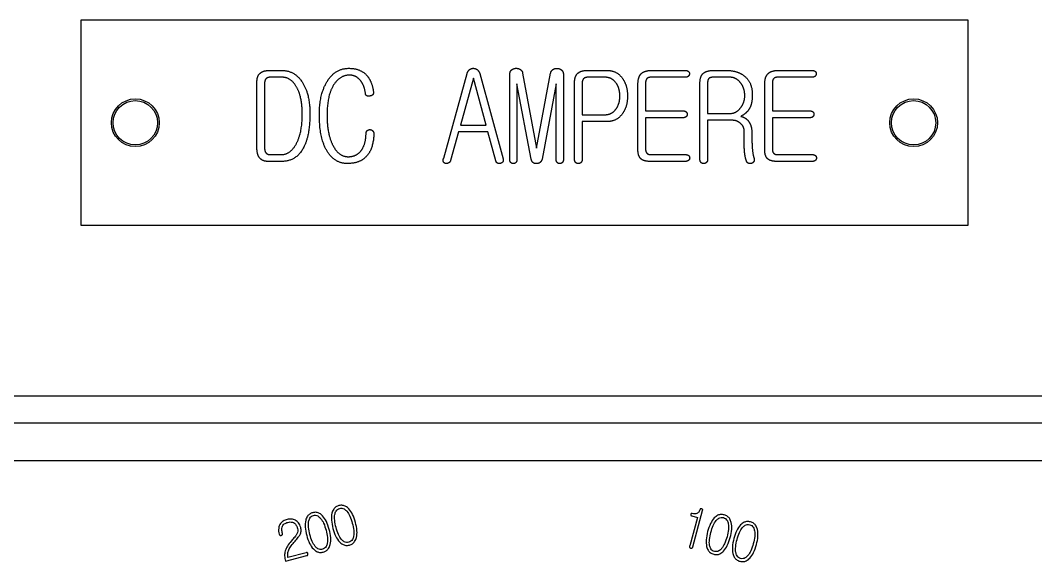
# Model space of a CAD drawing. Extents: x 109308 to 114204, y 60901 to 64142.
# Drawn here: x 112042.2 to 112116.6, y 62903.3 to 62942.9 of the extents above; entities that cross this region are included whole.
import ezdxf

# ---------------------------------------------------------------- set-up
doc = ezdxf.new("R2010")
doc.units = 0
doc.header["$LTSCALE"] = 10
doc.header["$MEASUREMENT"] = 0
doc.layers.get('0').update_dxf_attribs({"linetype": 'CONTINUOUS'})
doc.layers.add('가시적인_것_ISO_', color=3, linetype='CONTINUOUS')

# ---------------------------------------------------------------- blocks, each defined once
blk = doc.blocks.new('44Q1XC')
at = {"layer": '가시적인_것_ISO_'}
for p, q in [((17133.431, 5856.091), (17068.431, 5856.091)), ((17068.431, 5856.091), (17068.431, 5841.091)), ((17133.431, 5841.091), (17133.431, 5856.091)), ((17082.264, 5852.421), (17083.143, 5852.421)), ((17095.013, 5846.002), (17096.726, 5852.195)), ((17097.66, 5852.195), (17099.365, 5845.938)), ((17100.797, 5852.231), (17101.822, 5846.736)), ((17101.822, 5846.736), (17102.847, 5852.231)), ((17105.54, 5852.421), (17106.981, 5852.421)), ((17110.255, 5852.421), (17112.73, 5852.421)), ((17114.807, 5852.421), (17115.731, 5852.421)), ((17119.54, 5852.421), (17122.015, 5852.421)), ((17081.339, 5846.7), (17081.339, 5851.605)), ((17081.901, 5851.524), (17081.901, 5846.691)), ((17083.171, 5851.923), (17082.309, 5851.923)), ((17097.189, 5851.85), (17096.237, 5848.414)), ((17098.132, 5848.414), (17097.189, 5851.85)), ((17099.854, 5845.875), (17099.854, 5852.131)), ((17103.781, 5852.131), (17103.781, 5845.875)), ((17104.597, 5845.911), (17104.597, 5851.533)), ((17105.159, 5851.515), (17105.159, 5849.175)), ((17106.818, 5851.923), (17105.612, 5851.923)), ((17109.801, 5851.542), (17109.801, 5849.456)), ((17112.73, 5851.923), (17110.191, 5851.923)), ((17113.782, 5845.902), (17113.782, 5851.487)), ((17114.344, 5851.542), (17114.344, 5849.266)), ((17115.967, 5851.923), (17114.779, 5851.923)), ((17119.086, 5851.542), (17119.086, 5849.456)), ((17122.015, 5851.923), (17119.476, 5851.923)), ((17100.38, 5851.433), (17100.38, 5845.875)), ((17101.423, 5845.929), (17100.38, 5851.433)), ((17103.255, 5851.433), (17102.221, 5845.929)), ((17103.255, 5845.875), (17103.255, 5851.433)), ((17109.239, 5846.627), (17109.239, 5851.397)), ((17118.524, 5846.627), (17118.524, 5851.397)), ((17109.801, 5849.456), (17112.576, 5849.456)), ((17114.344, 5849.266), (17115.967, 5849.266)), ((17119.086, 5849.456), (17121.861, 5849.456)), ((17105.159, 5849.175), (17106.818, 5849.175)), ((17105.159, 5848.677), (17105.159, 5845.911)), ((17106.981, 5848.677), (17105.159, 5848.677)), ((17109.801, 5848.958), (17109.801, 5846.636)), ((17112.576, 5848.958), (17109.801, 5848.958)), ((17114.344, 5848.767), (17114.344, 5845.902)), ((17116.185, 5848.767), (17114.344, 5848.767)), ((17119.086, 5848.958), (17119.086, 5846.636)), ((17121.861, 5848.958), (17119.086, 5848.958)), ((17096.101, 5847.915), (17095.52, 5845.82)), ((17098.259, 5847.915), (17096.101, 5847.915)), ((17096.237, 5848.414), (17098.132, 5848.414)), ((17098.839, 5845.793), (17098.259, 5847.915)), ((17117.019, 5847.579), (17117.028, 5847.96)), ((17082.309, 5846.256), (17083.107, 5846.256)), ((17110.164, 5846.256), (17112.73, 5846.256)), ((17119.449, 5846.256), (17122.015, 5846.256)), ((17083.161, 5845.757), (17082.155, 5845.757)), ((17112.73, 5845.757), (17110.137, 5845.757)), ((17122.015, 5845.757), (17119.422, 5845.757)), ((17068.431, 5841.091), (17133.431, 5841.091)), ((17046.931, 5828.591), (17154.931, 5828.591)), ((17152.931, 5826.591), (17048.931, 5826.591)), ((17054.181, 5823.841), (17147.681, 5823.841)), ((17113.59, 5819.683), (17113.032, 5817.6)), ((17113.177, 5819.794), (17113.59, 5819.683)), ((17113.263, 5817.534), (17113.976, 5820.195)), ((17083.938, 5818.056), (17083.84, 5817.941)), ((17084.051, 5817.857), (17084.134, 5817.956)), ((17083.425, 5816.47), (17085.002, 5816.893)), ((17084.95, 5817.1), (17083.603, 5816.739))]:
    blk.add_line(p, q, dxfattribs=at)
for centre, radius in [((17072.431, 5848.591), 1.75), ((17072.431, 5848.591), 1.621), ((17129.431, 5848.591), 1.75), ((17129.431, 5848.591), 1.621)]:
    blk.add_circle(centre, radius, dxfattribs=at)
for points in [[(17081.339, 5851.605), (17081.339, 5852.013), (17081.575, 5852.222)], [(17081.575, 5852.222), (17081.81, 5852.421), (17082.264, 5852.421)], [(17083.143, 5852.421), (17084.114, 5852.421), (17084.676, 5851.533)], [(17086.525, 5851.687), (17087.115, 5852.576), (17088.067, 5852.576)], [(17088.067, 5852.576), (17088.919, 5852.576), (17089.391, 5852.05)], [(17096.726, 5852.195), (17096.853, 5852.576), (17097.189, 5852.576)], [(17097.189, 5852.576), (17097.515, 5852.566), (17097.66, 5852.195)], [(17099.854, 5852.131), (17099.854, 5852.331), (17099.981, 5852.449)], [(17099.981, 5852.449), (17100.099, 5852.557), (17100.281, 5852.576)], [(17100.281, 5852.576), (17100.462, 5852.585), (17100.607, 5852.503)], [(17100.607, 5852.503), (17100.761, 5852.412), (17100.797, 5852.231)], [(17102.847, 5852.231), (17102.883, 5852.403), (17103.037, 5852.503)], [(17103.037, 5852.503), (17103.173, 5852.585), (17103.354, 5852.566)], [(17103.354, 5852.566), (17103.527, 5852.557), (17103.645, 5852.449)], [(17103.645, 5852.449), (17103.781, 5852.331), (17103.781, 5852.131)], [(17104.597, 5851.533), (17104.597, 5851.968), (17104.805, 5852.186)], [(17104.805, 5852.186), (17105.041, 5852.421), (17105.54, 5852.421)], [(17106.981, 5852.421), (17107.698, 5852.421), (17108.106, 5851.841)], [(17109.239, 5851.397), (17109.239, 5851.941), (17109.484, 5852.186)], [(17109.484, 5852.186), (17109.72, 5852.421), (17110.255, 5852.421)], [(17112.73, 5852.421), (17112.857, 5852.421), (17112.939, 5852.349)], [(17112.939, 5852.349), (17113.011, 5852.276), (17113.011, 5852.177)], [(17113.782, 5851.487), (17113.782, 5851.977), (17114.009, 5852.195)], [(17114.009, 5852.195), (17114.244, 5852.421), (17114.807, 5852.421)], [(17115.731, 5852.421), (17116.475, 5852.421), (17116.974, 5852.059)], [(17118.524, 5851.397), (17118.524, 5851.941), (17118.769, 5852.186)], [(17118.769, 5852.186), (17119.005, 5852.421), (17119.54, 5852.421)], [(17122.015, 5852.421), (17122.142, 5852.421), (17122.224, 5852.349)], [(17122.224, 5852.349), (17122.296, 5852.276), (17122.296, 5852.177)], [(17082.01, 5851.814), (17081.901, 5851.705), (17081.901, 5851.524)], [(17082.309, 5851.923), (17082.119, 5851.923), (17082.01, 5851.814)], [(17084.222, 5851.234), (17083.823, 5851.923), (17083.171, 5851.923)], [(17084.676, 5851.533), (17085.22, 5850.671), (17085.22, 5849.239)], [(17085.909, 5849.157), (17085.909, 5850.753), (17086.525, 5851.687)], [(17088.13, 5852.077), (17087.432, 5852.077), (17086.979, 5851.397)], [(17088.865, 5851.741), (17088.547, 5852.077), (17088.13, 5852.077)], [(17089.282, 5850.744), (17089.209, 5851.37), (17088.865, 5851.741)], [(17089.391, 5852.05), (17089.781, 5851.605), (17089.871, 5850.816)], [(17105.25, 5851.805), (17105.159, 5851.705), (17105.159, 5851.515)], [(17105.612, 5851.923), (17105.358, 5851.923), (17105.25, 5851.805)], [(17107.643, 5851.497), (17107.335, 5851.923), (17106.818, 5851.923)], [(17107.915, 5850.544), (17107.915, 5851.116), (17107.643, 5851.497)], [(17108.106, 5851.841), (17108.478, 5851.315), (17108.478, 5850.535)], [(17109.892, 5851.814), (17109.801, 5851.714), (17109.801, 5851.542)], [(17110.191, 5851.923), (17110.001, 5851.923), (17109.892, 5851.814)], [(17112.939, 5852.004), (17112.866, 5851.923), (17112.73, 5851.923)], [(17113.011, 5852.177), (17113.011, 5852.077), (17112.939, 5852.004)], [(17114.435, 5851.832), (17114.344, 5851.75), (17114.344, 5851.542)], [(17114.779, 5851.923), (17114.535, 5851.923), (17114.435, 5851.832)], [(17116.756, 5851.506), (17116.439, 5851.923), (17115.967, 5851.923)], [(17117.064, 5850.59), (17117.064, 5851.116), (17116.756, 5851.506)], [(17116.974, 5852.059), (17117.617, 5851.587), (17117.617, 5850.635)], [(17119.177, 5851.814), (17119.086, 5851.714), (17119.086, 5851.542)], [(17119.476, 5851.923), (17119.286, 5851.923), (17119.177, 5851.814)], [(17122.224, 5852.004), (17122.151, 5851.923), (17122.015, 5851.923)], [(17122.296, 5852.177), (17122.296, 5852.077), (17122.224, 5852.004)], [(17084.658, 5849.239), (17084.658, 5850.508), (17084.222, 5851.234)], [(17086.979, 5851.397), (17086.471, 5850.608), (17086.471, 5849.166)], [(17089.599, 5850.544), (17089.3, 5850.499), (17089.282, 5850.744)], [(17089.871, 5850.816), (17089.889, 5850.59), (17089.599, 5850.544)], [(17107.643, 5849.601), (17107.915, 5849.991), (17107.915, 5850.544)], [(17108.478, 5850.535), (17108.478, 5849.774), (17108.106, 5849.257)], [(17116.756, 5849.683), (17117.064, 5850.073), (17117.064, 5850.59)], [(17117.617, 5850.635), (17117.617, 5849.982), (17117.391, 5849.601)], [(17084.177, 5846.972), (17084.658, 5847.779), (17084.658, 5849.239)], [(17085.22, 5849.239), (17085.22, 5847.761), (17084.803, 5846.872)], [(17106.818, 5849.175), (17107.335, 5849.175), (17107.643, 5849.601)], [(17108.106, 5849.257), (17107.698, 5848.677), (17106.981, 5848.677)], [(17112.576, 5849.456), (17112.694, 5849.456), (17112.775, 5849.384)], [(17112.775, 5849.384), (17112.839, 5849.311), (17112.848, 5849.212)], [(17112.848, 5849.212), (17112.848, 5849.112), (17112.775, 5849.039)], [(17115.967, 5849.266), (17116.439, 5849.266), (17116.756, 5849.683)], [(17117.391, 5849.601), (17117.2, 5849.275), (17116.765, 5849.057)], [(17121.861, 5849.456), (17121.979, 5849.456), (17122.06, 5849.384)], [(17122.06, 5849.384), (17122.124, 5849.311), (17122.133, 5849.212)], [(17122.133, 5849.212), (17122.133, 5849.112), (17122.06, 5849.039)], [(17086.535, 5846.419), (17085.909, 5847.353), (17085.909, 5849.157)], [(17086.471, 5849.166), (17086.471, 5847.815), (17086.879, 5846.972)], [(17112.775, 5849.039), (17112.703, 5848.958), (17112.576, 5848.958)], [(17116.729, 5848.559), (17116.466, 5848.767), (17116.185, 5848.767)], [(17117.028, 5847.96), (17117.028, 5848.323), (17116.729, 5848.559)], [(17116.765, 5849.057), (17117.101, 5848.994), (17117.318, 5848.731)], [(17117.318, 5848.731), (17117.59, 5848.396), (17117.59, 5847.788)], [(17122.06, 5849.039), (17121.988, 5848.958), (17121.861, 5848.958)], [(17088.956, 5846.537), (17089.309, 5846.981), (17089.327, 5847.788)], [(17089.908, 5847.734), (17089.835, 5846.573), (17089.291, 5846.056)], [(17089.327, 5847.788), (17089.327, 5847.933), (17089.418, 5848.015)], [(17089.418, 5848.015), (17089.509, 5848.087), (17089.627, 5848.087)], [(17089.627, 5848.087), (17089.744, 5848.078), (17089.817, 5847.997)], [(17089.817, 5847.997), (17089.908, 5847.897), (17089.908, 5847.734)], [(17117.59, 5847.788), (17117.581, 5847.153), (17117.608, 5846.836)], [(17117.037, 5846.582), (17117.019, 5846.908), (17117.019, 5847.579)], [(17081.547, 5846.002), (17081.339, 5846.247), (17081.339, 5846.7)], [(17081.901, 5846.691), (17081.901, 5846.482), (17082.01, 5846.373)], [(17082.01, 5846.373), (17082.11, 5846.256), (17082.309, 5846.256)], [(17083.107, 5846.256), (17083.751, 5846.256), (17084.177, 5846.972)], [(17084.803, 5846.872), (17084.277, 5845.757), (17083.161, 5845.757)], [(17087.958, 5845.603), (17087.079, 5845.603), (17086.535, 5846.419)], [(17086.879, 5846.972), (17087.305, 5846.101), (17088.031, 5846.101)], [(17088.031, 5846.101), (17088.62, 5846.101), (17088.956, 5846.537)], [(17109.439, 5845.965), (17109.239, 5846.156), (17109.239, 5846.627)], [(17109.801, 5846.636), (17109.801, 5846.446), (17109.901, 5846.355)], [(17109.901, 5846.355), (17109.992, 5846.256), (17110.164, 5846.256)], [(17112.73, 5846.256), (17112.866, 5846.256), (17112.957, 5846.183)], [(17117.191, 5845.775), (17117.073, 5846.065), (17117.037, 5846.582)], [(17117.608, 5846.836), (17117.636, 5846.292), (17117.735, 5846.02)], [(17118.724, 5845.965), (17118.524, 5846.156), (17118.524, 5846.627)], [(17119.086, 5846.636), (17119.086, 5846.446), (17119.186, 5846.355)], [(17119.186, 5846.355), (17119.277, 5846.256), (17119.449, 5846.256)], [(17122.015, 5846.256), (17122.151, 5846.256), (17122.242, 5846.183)], [(17082.155, 5845.757), (17081.756, 5845.757), (17081.547, 5846.002)], [(17089.291, 5846.056), (17088.82, 5845.603), (17087.958, 5845.603)], [(17094.994, 5845.73), (17094.94, 5845.839), (17095.013, 5846.002)], [(17095.158, 5845.603), (17095.04, 5845.63), (17094.994, 5845.73)], [(17095.366, 5845.639), (17095.257, 5845.576), (17095.158, 5845.603)], [(17095.52, 5845.82), (17095.475, 5845.702), (17095.366, 5845.639)], [(17098.966, 5845.621), (17098.857, 5845.675), (17098.839, 5845.793)], [(17099.165, 5845.603), (17099.057, 5845.576), (17098.966, 5845.621)], [(17099.338, 5845.721), (17099.274, 5845.63), (17099.165, 5845.603)], [(17099.365, 5845.938), (17099.401, 5845.811), (17099.338, 5845.721)], [(17099.936, 5845.666), (17099.854, 5845.748), (17099.854, 5845.875)], [(17100.117, 5845.594), (17100.009, 5845.594), (17099.936, 5845.666)], [(17100.29, 5845.666), (17100.217, 5845.594), (17100.117, 5845.594)], [(17100.38, 5845.875), (17100.38, 5845.748), (17100.29, 5845.666)], [(17101.813, 5845.594), (17101.487, 5845.585), (17101.423, 5845.929)], [(17102.221, 5845.929), (17102.13, 5845.594), (17101.813, 5845.594)], [(17103.336, 5845.666), (17103.255, 5845.748), (17103.255, 5845.875)], [(17103.518, 5845.594), (17103.409, 5845.594), (17103.336, 5845.666)], [(17103.69, 5845.666), (17103.617, 5845.594), (17103.518, 5845.594)], [(17103.781, 5845.875), (17103.781, 5845.748), (17103.69, 5845.666)], [(17104.678, 5845.675), (17104.597, 5845.766), (17104.597, 5845.911)], [(17104.878, 5845.594), (17104.76, 5845.594), (17104.678, 5845.675)], [(17105.068, 5845.675), (17104.987, 5845.594), (17104.878, 5845.594)], [(17105.159, 5845.911), (17105.159, 5845.766), (17105.068, 5845.675)], [(17110.137, 5845.757), (17109.638, 5845.757), (17109.439, 5845.965)], [(17112.957, 5845.839), (17112.866, 5845.757), (17112.73, 5845.757)], [(17112.957, 5846.183), (17113.029, 5846.111), (17113.029, 5846.011)], [(17113.029, 5846.011), (17113.029, 5845.911), (17112.957, 5845.839)], [(17113.864, 5845.675), (17113.782, 5845.757), (17113.782, 5845.902)], [(17114.063, 5845.594), (17113.945, 5845.594), (17113.864, 5845.675)], [(17114.253, 5845.675), (17114.172, 5845.594), (17114.063, 5845.594)], [(17114.344, 5845.902), (17114.344, 5845.757), (17114.253, 5845.675)], [(17117.345, 5845.612), (17117.237, 5845.657), (17117.191, 5845.775)], [(17117.572, 5845.612), (17117.454, 5845.576), (17117.345, 5845.612)], [(17117.735, 5845.757), (17117.681, 5845.657), (17117.572, 5845.612)], [(17117.735, 5846.02), (17117.79, 5845.875), (17117.735, 5845.757)], [(17119.422, 5845.757), (17118.923, 5845.757), (17118.724, 5845.965)], [(17122.242, 5845.839), (17122.151, 5845.757), (17122.015, 5845.757)], [(17122.242, 5846.183), (17122.314, 5846.111), (17122.314, 5846.011)], [(17122.314, 5846.011), (17122.314, 5845.911), (17122.242, 5845.839)]]:
    blk.add_open_spline(points, degree=2, dxfattribs=at)
for points, knots in [([(17087.342, 5820.545), (17087.264, 5820.524), (17087.19, 5820.493), (17087.059, 5820.404), (17087.004, 5820.35), (17086.895, 5820.196), (17086.854, 5820.092), (17086.828, 5819.985)], [-0.08068744, -0.08068744, -0.08068744, -0.08068744, -0.0564576, -0.0564576, -0.03310081, -0.03310081, 0, 0, 0, 0]), ([(17087.042, 5819.894), (17087.058, 5819.978), (17087.085, 5820.064), (17087.159, 5820.186), (17087.195, 5820.228), (17087.287, 5820.299), (17087.34, 5820.323), (17087.398, 5820.339)], [-0.06062977, -0.06062977, -0.06062977, -0.06062977, -0.03469408, -0.03469408, -0.01781987, -0.01781987, 0, 0, 0, 0]), ([(17088.063, 5820.316), (17088, 5820.383), (17087.929, 5820.443), (17087.775, 5820.528), (17087.698, 5820.555), (17087.523, 5820.578), (17087.432, 5820.569), (17087.342, 5820.545)], [-0.08043735, -0.08043735, -0.08043735, -0.08043735, -0.05283354, -0.05283354, -0.02780895, -0.02780895, 0, 0, 0, 0]), ([(17087.398, 5820.339), (17087.451, 5820.353), (17087.505, 5820.358), (17087.615, 5820.346), (17087.667, 5820.329), (17087.796, 5820.261), (17087.865, 5820.198), (17087.924, 5820.13)], [-0.06015213, -0.06015213, -0.06015213, -0.06015213, -0.04359102, -0.04359102, -0.02696915, -0.02696915, 0, 0, 0, 0]), ([(17088.555, 5819.321), (17088.502, 5819.519), (17088.433, 5819.722), (17088.269, 5820.054), (17088.178, 5820.197), (17088.063, 5820.316)], [-0.1110915, -0.1110915, -0.1110915, -0.1110915, -0.0494916, -0.0494916, 0, 0, 0, 0]), ([(17113.777, 5820.248), (17113.764, 5820.206), (17113.747, 5820.164), (17113.706, 5820.093), (17113.683, 5820.061), (17113.626, 5820.005), (17113.592, 5819.982), (17113.553, 5819.966)], [-0.03733062, -0.03733062, -0.03733062, -0.03733062, -0.02405332, -0.02405332, -0.01252804, -0.01252804, 0, 0, 0, 0]), ([(17113.904, 5820.315), (17113.887, 5820.319), (17113.869, 5820.321), (17113.841, 5820.317), (17113.831, 5820.314), (17113.813, 5820.304), (17113.805, 5820.297), (17113.788, 5820.277), (17113.782, 5820.262), (17113.777, 5820.248)], [-0.01611105, -0.01611105, -0.01611105, -0.01611105, -0.01088889, -0.01088889, -0.0077386, -0.0077386, -0.0045114, -0.0045114, 0, 0, 0, 0]), ([(17113.976, 5820.195), (17113.979, 5820.205), (17113.981, 5820.215), (17113.982, 5820.235), (17113.982, 5820.244), (17113.978, 5820.261), (17113.974, 5820.27), (17113.963, 5820.285), (17113.956, 5820.292), (17113.935, 5820.306), (17113.919, 5820.311), (17113.904, 5820.315)], [-0.01620286, -0.01620286, -0.01620286, -0.01620286, -0.01306942, -0.01306942, -0.01038676, -0.01038676, -0.00768509, -0.00768509, -0.00466599, -0.00466599, 0, 0, 0, 0]), ([(17083.547, 5819.528), (17083.45, 5819.502), (17083.355, 5819.465), (17083.192, 5819.363), (17083.124, 5819.304), (17083.068, 5819.231)], [-0.05776275, -0.05776275, -0.05776275, -0.05776275, -0.02753326, -0.02753326, 0, 0, 0, 0]), ([(17084.161, 5819.476), (17084.117, 5819.5), (17084.07, 5819.519), (17083.973, 5819.548), (17083.924, 5819.557), (17083.764, 5819.571), (17083.654, 5819.557), (17083.547, 5819.528)], [-0.0633519, -0.0633519, -0.0633519, -0.0633519, -0.04822752, -0.04822752, -0.03303465, -0.03303465, 0, 0, 0, 0]), ([(17084.543, 5818.934), (17084.525, 5819.001), (17084.502, 5819.067), (17084.445, 5819.187), (17084.413, 5819.241), (17084.315, 5819.367), (17084.244, 5819.428), (17084.161, 5819.476)], [-0.06850983, -0.06850983, -0.06850983, -0.06850983, -0.0476735, -0.0476735, -0.02872584, -0.02872584, 0, 0, 0, 0]), ([(17084.907, 5819.47), (17084.868, 5819.31), (17084.862, 5819.14), (17084.887, 5818.772), (17084.929, 5818.562), (17084.982, 5818.364)], [-0.1107241, -0.1107241, -0.1107241, -0.1107241, -0.0614603, -0.0614603, 0, 0, 0, 0]), ([(17085.42, 5820.03), (17085.342, 5820.009), (17085.268, 5819.978), (17085.137, 5819.889), (17085.082, 5819.835), (17084.973, 5819.681), (17084.932, 5819.578), (17084.907, 5819.47)], [-0.08068744, -0.08068744, -0.08068744, -0.08068744, -0.0564576, -0.0564576, -0.03310081, -0.03310081, 0, 0, 0, 0]), ([(17085.12, 5819.379), (17085.136, 5819.463), (17085.163, 5819.549), (17085.237, 5819.671), (17085.274, 5819.713), (17085.365, 5819.784), (17085.418, 5819.808), (17085.476, 5819.824)], [-0.06062977, -0.06062977, -0.06062977, -0.06062977, -0.03469408, -0.03469408, -0.01781987, -0.01781987, 0, 0, 0, 0]), ([(17086.142, 5819.801), (17086.078, 5819.868), (17086.007, 5819.928), (17085.854, 5820.013), (17085.776, 5820.04), (17085.601, 5820.063), (17085.51, 5820.054), (17085.42, 5820.03)], [-0.08043735, -0.08043735, -0.08043735, -0.08043735, -0.05283354, -0.05283354, -0.02780895, -0.02780895, 0, 0, 0, 0]), ([(17085.476, 5819.824), (17085.529, 5819.838), (17085.583, 5819.843), (17085.693, 5819.831), (17085.746, 5819.814), (17085.874, 5819.746), (17085.944, 5819.683), (17086.002, 5819.615)], [-0.06015213, -0.06015213, -0.06015213, -0.06015213, -0.04359102, -0.04359102, -0.02696915, -0.02696915, 0, 0, 0, 0]), ([(17086.002, 5819.615), (17086.092, 5819.51), (17086.165, 5819.382), (17086.296, 5819.094), (17086.355, 5818.916), (17086.401, 5818.744)], [-0.09489707, -0.09489707, -0.09489707, -0.09489707, -0.0534092, -0.0534092, 0, 0, 0, 0]), ([(17086.633, 5818.806), (17086.58, 5819.004), (17086.511, 5819.207), (17086.347, 5819.539), (17086.256, 5819.682), (17086.142, 5819.801)], [-0.1110915, -0.1110915, -0.1110915, -0.1110915, -0.0494916, -0.0494916, 0, 0, 0, 0]), ([(17086.828, 5819.985), (17086.79, 5819.825), (17086.784, 5819.655), (17086.809, 5819.287), (17086.851, 5819.077), (17086.904, 5818.879)], [-0.1107241, -0.1107241, -0.1107241, -0.1107241, -0.0614603, -0.0614603, 0, 0, 0, 0]), ([(17087.136, 5818.941), (17087.09, 5819.113), (17087.051, 5819.297), (17087.02, 5819.611), (17087.018, 5819.757), (17087.042, 5819.894)], [-0.0950204, -0.0950204, -0.0950204, -0.0950204, -0.04148092, -0.04148092, 0, 0, 0, 0]), ([(17087.924, 5820.13), (17088.014, 5820.024), (17088.086, 5819.897), (17088.218, 5819.609), (17088.276, 5819.431), (17088.322, 5819.259)], [-0.09489707, -0.09489707, -0.09489707, -0.09489707, -0.0534092, -0.0534092, 0, 0, 0, 0]), ([(17113.106, 5819.905), (17113.104, 5819.897), (17113.103, 5819.889), (17113.103, 5819.874), (17113.103, 5819.866), (17113.106, 5819.85), (17113.109, 5819.842), (17113.119, 5819.825), (17113.126, 5819.818), (17113.147, 5819.803), (17113.162, 5819.797), (17113.177, 5819.794)], [-0.01499342, -0.01499342, -0.01499342, -0.01499342, -0.01255255, -0.01255255, -0.01039179, -0.01039179, -0.00763305, -0.00763305, -0.00460152, -0.00460152, 0, 0, 0, 0]), ([(17113.212, 5819.969), (17113.203, 5819.972), (17113.194, 5819.973), (17113.176, 5819.974), (17113.168, 5819.974), (17113.153, 5819.97), (17113.146, 5819.967), (17113.132, 5819.958), (17113.126, 5819.951), (17113.114, 5819.932), (17113.109, 5819.918), (17113.106, 5819.905)], [-0.01431309, -0.01431309, -0.01431309, -0.01431309, -0.0115264, -0.0115264, -0.0091446, -0.0091446, -0.00677247, -0.00677247, -0.00411568, -0.00411568, 0, 0, 0, 0]), ([(17113.553, 5819.966), (17113.505, 5819.947), (17113.454, 5819.94), (17113.339, 5819.941), (17113.273, 5819.953), (17113.212, 5819.969)], [-0.03444387, -0.03444387, -0.03444387, -0.03444387, -0.01903744, -0.01903744, 0, 0, 0, 0]), ([(17114.834, 5819.643), (17114.721, 5819.524), (17114.631, 5819.38), (17114.468, 5819.048), (17114.399, 5818.845), (17114.346, 5818.647)], [-0.1107241, -0.1107241, -0.1107241, -0.1107241, -0.0614603, -0.0614603, 0, 0, 0, 0]), ([(17115.559, 5819.871), (17115.481, 5819.892), (17115.401, 5819.902), (17115.243, 5819.891), (17115.169, 5819.871), (17114.998, 5819.793), (17114.91, 5819.723), (17114.834, 5819.643)], [-0.08068744, -0.08068744, -0.08068744, -0.08068744, -0.0564576, -0.0564576, -0.03310081, -0.03310081, 0, 0, 0, 0]), ([(17114.974, 5819.457), (17115.03, 5819.522), (17115.096, 5819.583), (17115.221, 5819.651), (17115.274, 5819.67), (17115.388, 5819.685), (17115.447, 5819.68), (17115.504, 5819.665)], [-0.06062977, -0.06062977, -0.06062977, -0.06062977, -0.03469408, -0.03469408, -0.01781987, -0.01781987, 0, 0, 0, 0]), ([(17115.504, 5819.665), (17115.557, 5819.651), (17115.607, 5819.628), (17115.696, 5819.562), (17115.733, 5819.521), (17115.81, 5819.398), (17115.839, 5819.309), (17115.856, 5819.221)], [-0.06015213, -0.06015213, -0.06015213, -0.06015213, -0.04359102, -0.04359102, -0.02696915, -0.02696915, 0, 0, 0, 0]), ([(17116.069, 5819.312), (17116.048, 5819.402), (17116.016, 5819.489), (17115.926, 5819.64), (17115.872, 5819.702), (17115.732, 5819.809), (17115.649, 5819.847), (17115.559, 5819.871)], [-0.08043735, -0.08043735, -0.08043735, -0.08043735, -0.05283354, -0.05283354, -0.02780895, -0.02780895, 0, 0, 0, 0]), ([(17083.068, 5819.231), (17083.03, 5819.182), (17083, 5819.129), (17082.953, 5819.014), (17082.938, 5818.954), (17082.911, 5818.748), (17082.931, 5818.6), (17082.969, 5818.46)], [-0.08056846, -0.08056846, -0.08056846, -0.08056846, -0.06213296, -0.06213296, -0.04328926, -0.04328926, 0, 0, 0, 0]), ([(17083.204, 5818.511), (17083.181, 5818.598), (17083.163, 5818.692), (17083.157, 5818.847), (17083.162, 5818.913), (17083.18, 5818.976)], [-0.04656548, -0.04656548, -0.04656548, -0.04656548, -0.01940636, -0.01940636, 0, 0, 0, 0]), ([(17083.18, 5818.976), (17083.194, 5819.02), (17083.214, 5819.062), (17083.268, 5819.139), (17083.302, 5819.173), (17083.415, 5819.259), (17083.507, 5819.296), (17083.599, 5819.321)], [-0.05677666, -0.05677666, -0.05677666, -0.05677666, -0.04275319, -0.04275319, -0.02847665, -0.02847665, 0, 0, 0, 0]), ([(17083.599, 5819.321), (17083.657, 5819.337), (17083.717, 5819.347), (17083.829, 5819.351), (17083.882, 5819.346), (17083.989, 5819.317), (17084.041, 5819.291), (17084.087, 5819.255)], [-0.05143391, -0.05143391, -0.05143391, -0.05143391, -0.03343493, -0.03343493, -0.01764685, -0.01764685, 0, 0, 0, 0]), ([(17084.087, 5819.255), (17084.141, 5819.213), (17084.184, 5819.161), (17084.26, 5819.032), (17084.289, 5818.954), (17084.31, 5818.876)], [-0.04462012, -0.04462012, -0.04462012, -0.04462012, -0.02422086, -0.02422086, 0, 0, 0, 0]), ([(17084.31, 5818.876), (17084.328, 5818.808), (17084.335, 5818.738), (17084.319, 5818.599), (17084.298, 5818.534), (17084.264, 5818.473)], [-0.04196155, -0.04196155, -0.04196155, -0.04196155, -0.02081915, -0.02081915, 0, 0, 0, 0]), ([(17084.494, 5818.426), (17084.534, 5818.504), (17084.559, 5818.586), (17084.576, 5818.761), (17084.566, 5818.848), (17084.543, 5818.934)], [-0.05275939, -0.05275939, -0.05275939, -0.05275939, -0.02667522, -0.02667522, 0, 0, 0, 0]), ([(17085.215, 5818.426), (17085.168, 5818.598), (17085.13, 5818.782), (17085.098, 5819.096), (17085.096, 5819.242), (17085.12, 5819.379)], [-0.0950204, -0.0950204, -0.0950204, -0.0950204, -0.04148092, -0.04148092, 0, 0, 0, 0]), ([(17086.401, 5818.744), (17086.446, 5818.573), (17086.485, 5818.39), (17086.514, 5818.076), (17086.515, 5817.931), (17086.49, 5817.794)], [-0.09482066, -0.09482066, -0.09482066, -0.09482066, -0.04153437, -0.04153437, 0, 0, 0, 0]), ([(17086.704, 5817.703), (17086.744, 5817.863), (17086.751, 5818.032), (17086.727, 5818.4), (17086.686, 5818.609), (17086.633, 5818.806)], [-0.1105512, -0.1105512, -0.1105512, -0.1105512, -0.0612203, -0.0612203, 0, 0, 0, 0]), ([(17086.904, 5818.879), (17086.956, 5818.682), (17087.025, 5818.48), (17087.187, 5818.149), (17087.277, 5818.006), (17087.391, 5817.887)], [-0.1105947, -0.1105947, -0.1105947, -0.1105947, -0.0492863, -0.0492863, 0, 0, 0, 0]), ([(17087.53, 5818.073), (17087.441, 5818.179), (17087.37, 5818.306), (17087.24, 5818.593), (17087.182, 5818.77), (17087.136, 5818.941)], [-0.09442381, -0.09442381, -0.09442381, -0.09442381, -0.0531236, -0.0531236, 0, 0, 0, 0]), ([(17088.322, 5819.259), (17088.368, 5819.088), (17088.407, 5818.905), (17088.436, 5818.591), (17088.437, 5818.446), (17088.412, 5818.309)], [-0.09482066, -0.09482066, -0.09482066, -0.09482066, -0.04153437, -0.04153437, 0, 0, 0, 0]), ([(17088.626, 5818.218), (17088.665, 5818.378), (17088.673, 5818.547), (17088.649, 5818.915), (17088.608, 5819.124), (17088.555, 5819.321)], [-0.1105512, -0.1105512, -0.1105512, -0.1105512, -0.0612203, -0.0612203, 0, 0, 0, 0]), ([(17114.579, 5818.585), (17114.625, 5818.757), (17114.683, 5818.935), (17114.813, 5819.223), (17114.885, 5819.351), (17114.974, 5819.457)], [-0.0950204, -0.0950204, -0.0950204, -0.0950204, -0.04148092, -0.04148092, 0, 0, 0, 0]), ([(17115.856, 5819.221), (17115.881, 5819.084), (17115.88, 5818.938), (17115.85, 5818.623), (17115.811, 5818.439), (17115.765, 5818.267)], [-0.09489707, -0.09489707, -0.09489707, -0.09489707, -0.0534092, -0.0534092, 0, 0, 0, 0]), ([(17115.998, 5818.205), (17116.051, 5818.403), (17116.092, 5818.613), (17116.116, 5818.982), (17116.109, 5819.152), (17116.069, 5819.312)], [-0.1110915, -0.1110915, -0.1110915, -0.1110915, -0.0494916, -0.0494916, 0, 0, 0, 0]), ([(17116.756, 5819.128), (17116.643, 5819.009), (17116.552, 5818.865), (17116.39, 5818.533), (17116.321, 5818.33), (17116.268, 5818.132)], [-0.1107241, -0.1107241, -0.1107241, -0.1107241, -0.0614603, -0.0614603, 0, 0, 0, 0]), ([(17116.501, 5818.07), (17116.547, 5818.242), (17116.605, 5818.42), (17116.735, 5818.709), (17116.807, 5818.836), (17116.895, 5818.942)], [-0.0950204, -0.0950204, -0.0950204, -0.0950204, -0.04148092, -0.04148092, 0, 0, 0, 0]), ([(17117.481, 5819.356), (17117.403, 5819.377), (17117.323, 5819.387), (17117.165, 5819.376), (17117.091, 5819.356), (17116.92, 5819.278), (17116.832, 5819.208), (17116.756, 5819.128)], [-0.08068744, -0.08068744, -0.08068744, -0.08068744, -0.0564576, -0.0564576, -0.03310081, -0.03310081, 0, 0, 0, 0]), ([(17116.895, 5818.942), (17116.952, 5819.007), (17117.018, 5819.068), (17117.143, 5819.136), (17117.195, 5819.155), (17117.31, 5819.17), (17117.368, 5819.165), (17117.426, 5819.15)], [-0.06062977, -0.06062977, -0.06062977, -0.06062977, -0.03469408, -0.03469408, -0.01781987, -0.01781987, 0, 0, 0, 0]), ([(17117.426, 5819.15), (17117.479, 5819.136), (17117.529, 5819.113), (17117.618, 5819.047), (17117.654, 5819.006), (17117.732, 5818.883), (17117.761, 5818.794), (17117.777, 5818.706)], [-0.06015213, -0.06015213, -0.06015213, -0.06015213, -0.04359102, -0.04359102, -0.02696915, -0.02696915, 0, 0, 0, 0]), ([(17117.991, 5818.797), (17117.97, 5818.887), (17117.938, 5818.974), (17117.848, 5819.125), (17117.794, 5819.187), (17117.654, 5819.294), (17117.571, 5819.332), (17117.481, 5819.356)], [-0.08043735, -0.08043735, -0.08043735, -0.08043735, -0.05283354, -0.05283354, -0.02780895, -0.02780895, 0, 0, 0, 0]), ([(17117.92, 5817.69), (17117.973, 5817.888), (17118.014, 5818.098), (17118.038, 5818.467), (17118.031, 5818.637), (17117.991, 5818.797)], [-0.1110915, -0.1110915, -0.1110915, -0.1110915, -0.0494916, -0.0494916, 0, 0, 0, 0]), ([(17082.969, 5818.46), (17082.974, 5818.439), (17082.982, 5818.419), (17083.004, 5818.388), (17083.016, 5818.377), (17083.03, 5818.368)], [-0.01137214, -0.01137214, -0.01137214, -0.01137214, -0.00492721, -0.00492721, 0, 0, 0, 0]), ([(17083.03, 5818.368), (17083.036, 5818.364), (17083.043, 5818.362), (17083.058, 5818.358), (17083.065, 5818.357), (17083.089, 5818.356), (17083.104, 5818.358), (17083.119, 5818.364)], [-0.009284191, -0.009284191, -0.009284191, -0.009284191, -0.006995377, -0.006995377, -0.00475364, -0.00475364, 0, 0, 0, 0]), ([(17083.119, 5818.364), (17083.134, 5818.368), (17083.147, 5818.374), (17083.172, 5818.391), (17083.182, 5818.402), (17083.19, 5818.415)], [-0.009024594, -0.009024594, -0.009024594, -0.009024594, -0.004516006, -0.004516006, 0, 0, 0, 0]), ([(17083.19, 5818.415), (17083.199, 5818.43), (17083.205, 5818.447), (17083.21, 5818.48), (17083.208, 5818.496), (17083.204, 5818.511)], [-0.01011994, -0.01011994, -0.01011994, -0.01011994, -0.0047856, -0.0047856, 0, 0, 0, 0]), ([(17084.264, 5818.473), (17084.239, 5818.423), (17084.194, 5818.36), (17084.087, 5818.224), (17084.008, 5818.133), (17083.938, 5818.056)], [-0.0517155, -0.0517155, -0.0517155, -0.0517155, -0.0312284, -0.0312284, 0, 0, 0, 0]), ([(17084.134, 5817.956), (17084.21, 5818.042), (17084.295, 5818.142), (17084.414, 5818.297), (17084.464, 5818.367), (17084.494, 5818.426)], [-0.04897858, -0.04897858, -0.04897858, -0.04897858, -0.019873, -0.019873, 0, 0, 0, 0]), ([(17084.982, 5818.364), (17085.035, 5818.167), (17085.103, 5817.965), (17085.265, 5817.635), (17085.356, 5817.491), (17085.469, 5817.372)], [-0.1105947, -0.1105947, -0.1105947, -0.1105947, -0.0492863, -0.0492863, 0, 0, 0, 0]), ([(17085.608, 5817.558), (17085.519, 5817.664), (17085.448, 5817.791), (17085.318, 5818.078), (17085.26, 5818.255), (17085.215, 5818.426)], [-0.09442381, -0.09442381, -0.09442381, -0.09442381, -0.0531236, -0.0531236, 0, 0, 0, 0]), ([(17088.06, 5817.865), (17088.005, 5817.85), (17087.948, 5817.845), (17087.834, 5817.858), (17087.781, 5817.876), (17087.653, 5817.945), (17087.587, 5818.006), (17087.53, 5818.073)], [-0.0606517, -0.0606517, -0.0606517, -0.0606517, -0.04343053, -0.04343053, -0.02630267, -0.02630267, 0, 0, 0, 0]), ([(17088.412, 5818.309), (17088.397, 5818.224), (17088.37, 5818.138), (17088.296, 5818.017), (17088.261, 5817.975), (17088.17, 5817.905), (17088.117, 5817.88), (17088.06, 5817.865)], [-0.06036726, -0.06036726, -0.06036726, -0.06036726, -0.03433895, -0.03433895, -0.01769854, -0.01769854, 0, 0, 0, 0]), ([(17088.116, 5817.659), (17088.193, 5817.679), (17088.266, 5817.711), (17088.396, 5817.799), (17088.45, 5817.853), (17088.559, 5818.006), (17088.6, 5818.11), (17088.626, 5818.218)], [-0.08032187, -0.08032187, -0.08032187, -0.08032187, -0.05634387, -0.05634387, -0.03316511, -0.03316511, 0, 0, 0, 0]), ([(17114.346, 5818.647), (17114.293, 5818.45), (17114.252, 5818.241), (17114.227, 5817.874), (17114.234, 5817.705), (17114.272, 5817.545)], [-0.1105947, -0.1105947, -0.1105947, -0.1105947, -0.0492863, -0.0492863, 0, 0, 0, 0]), ([(17114.486, 5817.636), (17114.462, 5817.772), (17114.464, 5817.918), (17114.495, 5818.232), (17114.533, 5818.414), (17114.579, 5818.585)], [-0.09442381, -0.09442381, -0.09442381, -0.09442381, -0.0531236, -0.0531236, 0, 0, 0, 0]), ([(17115.765, 5818.267), (17115.719, 5818.096), (17115.661, 5817.919), (17115.53, 5817.632), (17115.458, 5817.505), (17115.368, 5817.4)], [-0.09482066, -0.09482066, -0.09482066, -0.09482066, -0.04153437, -0.04153437, 0, 0, 0, 0]), ([(17115.507, 5817.214), (17115.621, 5817.332), (17115.713, 5817.476), (17115.876, 5817.806), (17115.945, 5818.008), (17115.998, 5818.205)], [-0.1105512, -0.1105512, -0.1105512, -0.1105512, -0.0612203, -0.0612203, 0, 0, 0, 0]), ([(17116.268, 5818.132), (17116.215, 5817.935), (17116.174, 5817.726), (17116.149, 5817.359), (17116.155, 5817.19), (17116.194, 5817.03)], [-0.1105947, -0.1105947, -0.1105947, -0.1105947, -0.0492863, -0.0492863, 0, 0, 0, 0]), ([(17116.408, 5817.121), (17116.384, 5817.257), (17116.386, 5817.403), (17116.416, 5817.717), (17116.455, 5817.899), (17116.501, 5818.07)], [-0.09442381, -0.09442381, -0.09442381, -0.09442381, -0.0531236, -0.0531236, 0, 0, 0, 0]), ([(17117.777, 5818.706), (17117.803, 5818.569), (17117.802, 5818.423), (17117.772, 5818.108), (17117.733, 5817.924), (17117.687, 5817.752)], [-0.09489707, -0.09489707, -0.09489707, -0.09489707, -0.0534092, -0.0534092, 0, 0, 0, 0]), ([(17083.84, 5817.941), (17083.74, 5817.831), (17083.647, 5817.711), (17083.504, 5817.475), (17083.449, 5817.358), (17083.413, 5817.236)], [-0.08290363, -0.08290363, -0.08290363, -0.08290363, -0.0383486, -0.0383486, 0, 0, 0, 0]), ([(17083.64, 5817.232), (17083.674, 5817.332), (17083.73, 5817.431), (17083.865, 5817.636), (17083.959, 5817.752), (17084.051, 5817.857)], [-0.07358499, -0.07358499, -0.07358499, -0.07358499, -0.04203091, -0.04203091, 0, 0, 0, 0]), ([(17085.469, 5817.372), (17085.532, 5817.306), (17085.603, 5817.246), (17085.756, 5817.161), (17085.834, 5817.134), (17086.01, 5817.111), (17086.103, 5817.12), (17086.194, 5817.144)], [-0.08079674, -0.08079674, -0.08079674, -0.08079674, -0.05338063, -0.05338063, -0.02816882, -0.02816882, 0, 0, 0, 0]), ([(17086.138, 5817.35), (17086.083, 5817.335), (17086.026, 5817.33), (17085.913, 5817.343), (17085.859, 5817.361), (17085.731, 5817.43), (17085.665, 5817.491), (17085.608, 5817.558)], [-0.0606517, -0.0606517, -0.0606517, -0.0606517, -0.04343053, -0.04343053, -0.02630267, -0.02630267, 0, 0, 0, 0]), ([(17086.49, 5817.794), (17086.475, 5817.709), (17086.448, 5817.623), (17086.375, 5817.502), (17086.339, 5817.46), (17086.248, 5817.39), (17086.195, 5817.366), (17086.138, 5817.35)], [-0.06036726, -0.06036726, -0.06036726, -0.06036726, -0.03433895, -0.03433895, -0.01769854, -0.01769854, 0, 0, 0, 0]), ([(17086.194, 5817.144), (17086.271, 5817.164), (17086.344, 5817.196), (17086.474, 5817.284), (17086.528, 5817.338), (17086.637, 5817.491), (17086.678, 5817.595), (17086.704, 5817.703)], [-0.08032187, -0.08032187, -0.08032187, -0.08032187, -0.05634387, -0.05634387, -0.03316511, -0.03316511, 0, 0, 0, 0]), ([(17087.391, 5817.887), (17087.454, 5817.821), (17087.525, 5817.761), (17087.678, 5817.676), (17087.756, 5817.649), (17087.932, 5817.625), (17088.025, 5817.634), (17088.116, 5817.659)], [-0.08079674, -0.08079674, -0.08079674, -0.08079674, -0.05338063, -0.05338063, -0.02816882, -0.02816882, 0, 0, 0, 0]), ([(17113.032, 5817.6), (17113.026, 5817.58), (17113.023, 5817.56), (17113.025, 5817.52), (17113.029, 5817.503), (17113.037, 5817.485)], [-0.01173735, -0.01173735, -0.01173735, -0.01173735, -0.00561677, -0.00561677, 0, 0, 0, 0]), ([(17113.037, 5817.485), (17113.045, 5817.472), (17113.055, 5817.459), (17113.08, 5817.439), (17113.094, 5817.431), (17113.11, 5817.426)], [-0.009688694, -0.009688694, -0.009688694, -0.009688694, -0.004872154, -0.004872154, 0, 0, 0, 0]), ([(17113.11, 5817.426), (17113.117, 5817.424), (17113.125, 5817.423), (17113.14, 5817.422), (17113.147, 5817.423), (17113.17, 5817.427), (17113.185, 5817.433), (17113.199, 5817.442)], [-0.009372928, -0.009372928, -0.009372928, -0.009372928, -0.007089315, -0.007089315, -0.004840561, -0.004840561, 0, 0, 0, 0]), ([(17113.199, 5817.442), (17113.206, 5817.447), (17113.214, 5817.452), (17113.227, 5817.464), (17113.233, 5817.471), (17113.25, 5817.495), (17113.258, 5817.514), (17113.263, 5817.534)], [-0.01152378, -0.01152378, -0.01152378, -0.01152378, -0.00879692, -0.00879692, -0.00604611, -0.00604611, 0, 0, 0, 0]), ([(17114.272, 5817.545), (17114.293, 5817.456), (17114.325, 5817.369), (17114.415, 5817.218), (17114.469, 5817.156), (17114.61, 5817.048), (17114.695, 5817.009), (17114.786, 5816.985)], [-0.08079674, -0.08079674, -0.08079674, -0.08079674, -0.05338063, -0.05338063, -0.02816882, -0.02816882, 0, 0, 0, 0]), ([(17114.841, 5817.191), (17114.786, 5817.206), (17114.734, 5817.23), (17114.642, 5817.298), (17114.604, 5817.34), (17114.528, 5817.463), (17114.501, 5817.55), (17114.486, 5817.636)], [-0.0606517, -0.0606517, -0.0606517, -0.0606517, -0.04343053, -0.04343053, -0.02630267, -0.02630267, 0, 0, 0, 0]), ([(17115.368, 5817.4), (17115.312, 5817.334), (17115.246, 5817.273), (17115.121, 5817.204), (17115.07, 5817.186), (17114.956, 5817.171), (17114.898, 5817.176), (17114.841, 5817.191)], [-0.06036726, -0.06036726, -0.06036726, -0.06036726, -0.03433895, -0.03433895, -0.01769854, -0.01769854, 0, 0, 0, 0]), ([(17117.687, 5817.752), (17117.641, 5817.581), (17117.583, 5817.404), (17117.452, 5817.117), (17117.38, 5816.99), (17117.29, 5816.885)], [-0.09482066, -0.09482066, -0.09482066, -0.09482066, -0.04153437, -0.04153437, 0, 0, 0, 0]), ([(17117.429, 5816.699), (17117.543, 5816.817), (17117.634, 5816.961), (17117.798, 5817.291), (17117.867, 5817.493), (17117.92, 5817.69)], [-0.1105512, -0.1105512, -0.1105512, -0.1105512, -0.0612203, -0.0612203, 0, 0, 0, 0]), ([(17083.413, 5817.236), (17083.378, 5817.115), (17083.362, 5816.991), (17083.366, 5816.731), (17083.388, 5816.599), (17083.425, 5816.47)], [-0.07796477, -0.07796477, -0.07796477, -0.07796477, -0.04018212, -0.04018212, 0, 0, 0, 0]), ([(17083.603, 5816.739), (17083.591, 5816.827), (17083.587, 5816.918), (17083.599, 5817.083), (17083.614, 5817.159), (17083.64, 5817.232)], [-0.04977675, -0.04977675, -0.04977675, -0.04977675, -0.02312525, -0.02312525, 0, 0, 0, 0]), ([(17085.071, 5817.024), (17085.068, 5817.035), (17085.065, 5817.045), (17085.056, 5817.063), (17085.051, 5817.071), (17085.039, 5817.085), (17085.032, 5817.092), (17085.014, 5817.101), (17085.005, 5817.104), (17084.98, 5817.106), (17084.965, 5817.104), (17084.95, 5817.1)], [-0.01640086, -0.01640086, -0.01640086, -0.01640086, -0.0131564, -0.0131564, -0.01037737, -0.01037737, -0.00751015, -0.00751015, -0.00446056, -0.00446056, 0, 0, 0, 0]), ([(17085.002, 5816.893), (17085.011, 5816.895), (17085.02, 5816.899), (17085.037, 5816.906), (17085.044, 5816.911), (17085.058, 5816.923), (17085.064, 5816.93), (17085.073, 5816.949), (17085.076, 5816.96), (17085.079, 5816.989), (17085.076, 5817.007), (17085.071, 5817.024)], [-0.01699804, -0.01699804, -0.01699804, -0.01699804, -0.01411737, -0.01411737, -0.01159095, -0.01159095, -0.00863036, -0.00863036, -0.00527169, -0.00527169, 0, 0, 0, 0]), ([(17114.786, 5816.985), (17114.863, 5816.964), (17114.942, 5816.955), (17115.099, 5816.966), (17115.172, 5816.985), (17115.343, 5817.064), (17115.431, 5817.134), (17115.507, 5817.214)], [-0.08032187, -0.08032187, -0.08032187, -0.08032187, -0.05634387, -0.05634387, -0.03316511, -0.03316511, 0, 0, 0, 0]), ([(17116.194, 5817.03), (17116.215, 5816.941), (17116.247, 5816.854), (17116.337, 5816.704), (17116.391, 5816.641), (17116.532, 5816.533), (17116.617, 5816.494), (17116.708, 5816.47)], [-0.08079674, -0.08079674, -0.08079674, -0.08079674, -0.05338063, -0.05338063, -0.02816882, -0.02816882, 0, 0, 0, 0]), ([(17116.763, 5816.676), (17116.707, 5816.691), (17116.656, 5816.715), (17116.564, 5816.783), (17116.526, 5816.825), (17116.45, 5816.948), (17116.423, 5817.035), (17116.408, 5817.121)], [-0.0606517, -0.0606517, -0.0606517, -0.0606517, -0.04343053, -0.04343053, -0.02630267, -0.02630267, 0, 0, 0, 0]), ([(17116.708, 5816.47), (17116.785, 5816.449), (17116.864, 5816.44), (17117.021, 5816.451), (17117.094, 5816.47), (17117.265, 5816.549), (17117.353, 5816.619), (17117.429, 5816.699)], [-0.08032187, -0.08032187, -0.08032187, -0.08032187, -0.05634387, -0.05634387, -0.03316511, -0.03316511, 0, 0, 0, 0]), ([(17117.29, 5816.885), (17117.234, 5816.819), (17117.168, 5816.758), (17117.043, 5816.689), (17116.991, 5816.671), (17116.878, 5816.656), (17116.82, 5816.661), (17116.763, 5816.676)], [-0.06036726, -0.06036726, -0.06036726, -0.06036726, -0.03433895, -0.03433895, -0.01769854, -0.01769854, 0, 0, 0, 0])]:
    blk.add_open_spline(points, degree=3, knots=knots, dxfattribs=at)
blk = doc.blocks.new('33CSS')
blk.add_blockref('44Q1XC', (92607.272, 57567.098))

msp = doc.modelspace()

# ---------------------------------------------------------------- block references
msp.add_blockref('33CSS', (2370.936, -480.288))

doc.saveas('drawing.dxf')
